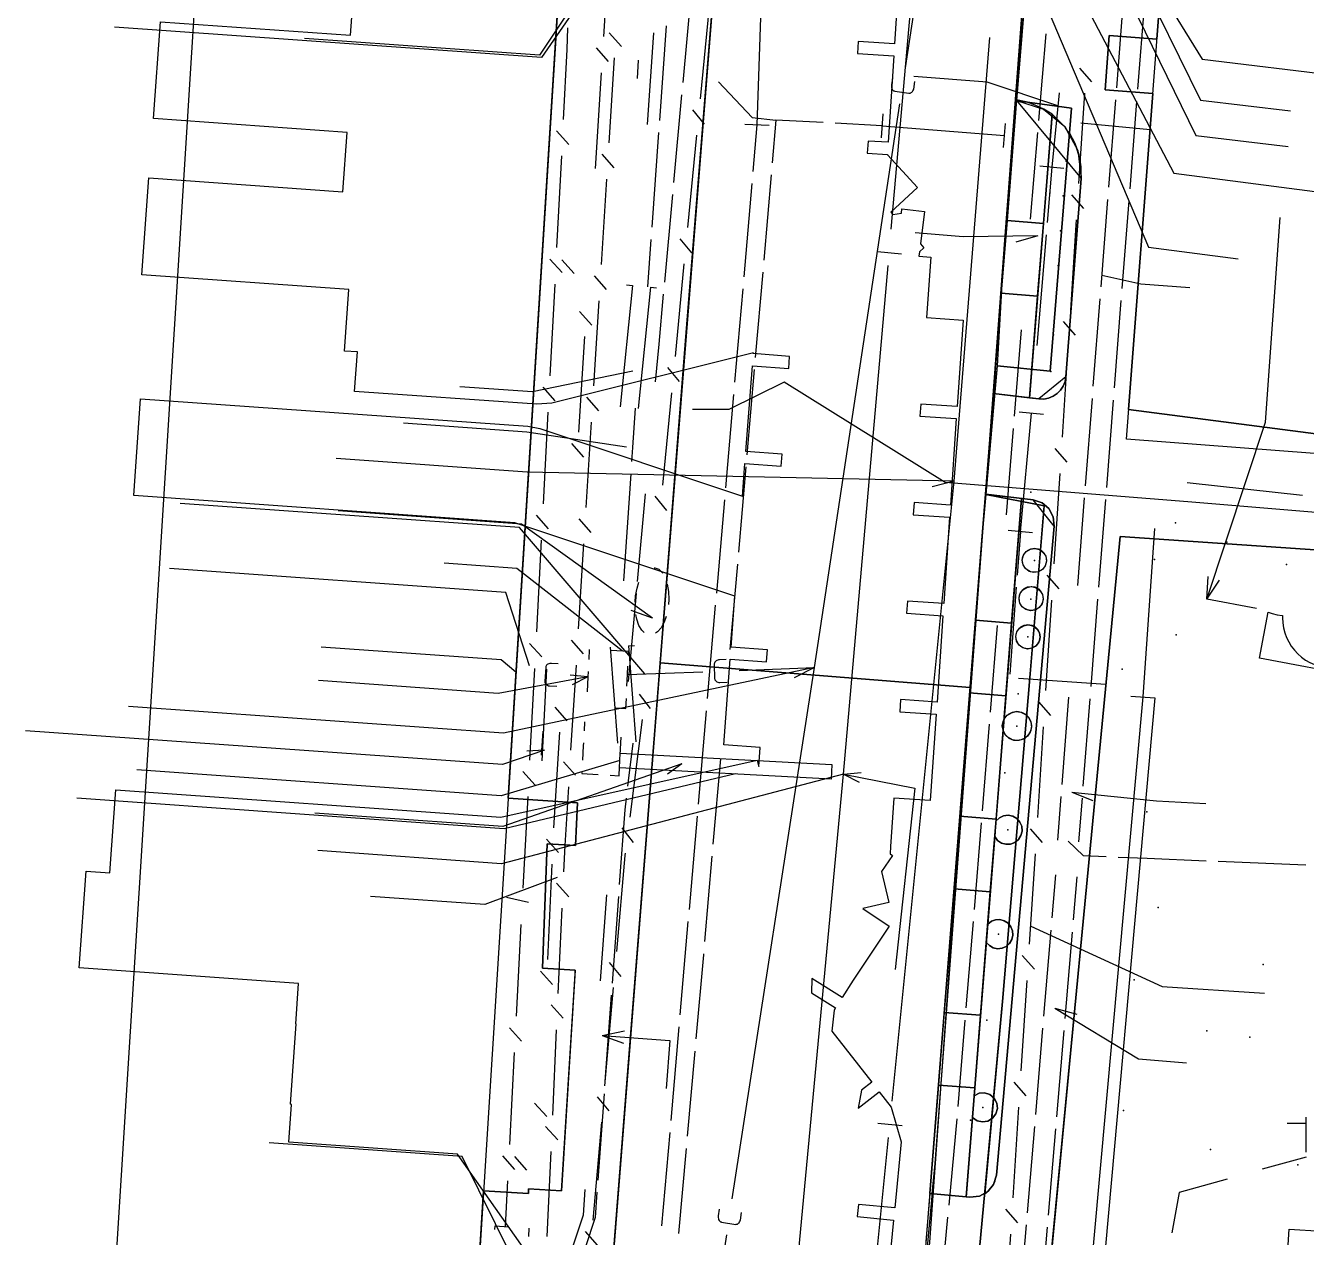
# Model space of a CAD drawing. Header units: metres. Extents: x 4550 to 4731, y 10605 to 11772.
# Drawn here: x 4596.5 to 4649.2, y 10857.4 to 10907.3 of the extents above; entities that cross this region are included whole.
import ezdxf

# ---------------------------------------------------------------- set-up
doc = ezdxf.new("R2010")
doc.units = ezdxf.units.M
for name, color, linetype in [('BOUNDARY', 7, 'Continuous'), ('BUILDING', 7, 'Continuous'), ('BUSH', 7, 'Continuous'), ('CURB', 7, 'Continuous'), ('ELECTR_CABLE', 7, 'Continuous'), ('ELECTR_CABLE_COMM', 7, 'Continuous'), ('GAS', 7, 'Continuous'), ('GRASS', 7, 'Continuous'), ('GROUND', 7, 'Continuous'), ('LAMP', 7, 'Continuous'), ('ROAD', 7, 'Continuous'), ('SEWER', 7, 'Continuous'), ('SIDEWALK_PATH', 7, 'Continuous'), ('TREE', 7, 'Continuous'), ('WATER_PIPELINE', 7, 'Continuous')]:
    doc.layers.add(name, color=color, linetype=linetype)

msp = doc.modelspace()

# ---------------------------------------------------------------- linework, layer by layer
at = {"layer": 'BOUNDARY'}
for points in [[(4615.004, 10853.29), (4615.38, 10859.285), (4617.225, 10859.17), (4617.225, 10859.369), (4618.586, 10859.284), (4619.146, 10868.214), (4619.146, 10868.363), (4617.801, 10868.451), (4617.994, 10873.577), (4619.158, 10873.504), (4619.249, 10875.265), (4616.393, 10875.447), (4618.937, 10916.02)], [(4643.475, 10911.683), (4643.096, 10906.712), (4641.136, 10906.862), (4640.965, 10904.624), (4642.925, 10904.474), (4641.931, 10891.453), (4664.857, 10888.487), (4664.833, 10884.63), (4641.584, 10886.228), (4638.195, 10850.949)]]:
    msp.add_lwpolyline(points, dxfattribs=at)
at = {"layer": 'BUILDING'}
for points in [[(4644.696, 10927.674), (4664.641, 10926.152), (4664.625, 10925.983), (4664.368, 10922.613), (4664.278, 10921.898), (4664.257, 10921.161), (4664.154, 10919.826), (4664.061, 10919.101), (4664.04, 10918.321), (4663.936, 10916.958), (4663.84, 10916.198), (4663.82, 10915.431), (4663.727, 10914.215), (4663.644, 10913.556), (4663.626, 10912.892), (4663.517, 10911.465), (4663.435, 10910.815), (4663.417, 10910.16), (4663.318, 10908.853), (4666.58, 10908.431), (4665.055, 10888.461), (4641.838, 10890.233)], [(4618.989, 10916.853), (4615.004, 10853.29), (4600.118, 10854.223), (4604.103, 10917.787)]]:
    msp.add_lwpolyline(points, close=True, dxfattribs=at)
at = {"layer": 'BUSH'}
for p in [(4639.359, 10901.682), (4639.241, 10900.253), (4639.124, 10898.824), (4639.032, 10897.392), (4638.941, 10895.959), (4638.843, 10894.53), (4638.725, 10893.03), (4638.051, 10885.241), (4637.908, 10883.642), (4637.785, 10882.092)]:
    msp.add_point(p, dxfattribs=at)
at = {"layer": 'CURB'}
for points in [[(4636.363, 10892.121), (4637.32, 10904.181), (4637.613, 10907.868), (4639.208, 10927.978)], [(4620.315, 10851.514), (4624.995, 10910.539)], [(4637.32, 10904.181), (4639.982, 10900.968)], [(4638.778, 10903.597), (4637.853, 10891.931)], [(4639.982, 10900.968), (4639.35, 10892.812)], [(4639.35, 10892.812), (4638.234, 10891.896)], [(4636.034, 10887.966), (4636.363, 10892.121)], [(4633.749, 10859.168), (4636.034, 10887.966)], [(4637.996, 10887.739), (4636.034, 10887.975)], [(4637.524, 10887.785), (4635.242, 10859.024)], [(4638.873, 10886.658), (4637.996, 10887.739)], [(4636.487, 10859.928), (4638.873, 10886.658)], [(4633.749, 10859.168), (4635.402, 10859.021)]]:
    msp.add_lwpolyline(points, dxfattribs=at)
at = {"layer": 'ELECTR_CABLE'}
for points in [[(4642.245, 10909.591), (4644.894, 10904.197), (4648.59, 10903.754)], [(4626.837, 10909.219), (4626.63, 10903.19)], [(4623.592, 10904.922), (4623.924, 10908.533)], [(4638.622, 10907.895), (4642.75, 10898.147), (4646.442, 10897.663)], [(4641.707, 10908.314), (4641.426, 10904.713)], [(4642.579, 10908.248), (4642.297, 10904.646)], [(4622.377, 10906.973), (4622.108, 10903.204)], [(4622.899, 10907.263), (4622.62, 10903.363)], [(4638.239, 10903.366), (4638.54, 10906.928)], [(4621.713, 10905.095), (4621.759, 10905.843)], [(4625.046, 10904.961), (4626.432, 10903.485), (4627.415, 10903.38)], [(4639.022, 10903.964), (4636.111, 10904.935), (4633.087, 10905.175)], [(4623.215, 10900.812), (4623.547, 10904.424)], [(4639.076, 10904.505), (4638.772, 10901.442)], [(4641.387, 10904.215), (4641.105, 10900.614)], [(4642.258, 10904.148), (4641.977, 10900.546)], [(4631.754, 10902.644), (4631.832, 10903.64)], [(4626.13, 10903.207), (4627.13, 10903.173)], [(4626.63, 10903.19), (4626.464, 10901.268)], [(4627.415, 10903.38), (4627.262, 10901.624)], [(4629.354, 10903.275), (4627.415, 10903.38)], [(4631.793, 10903.142), (4629.854, 10903.247)], [(4631.793, 10903.142), (4636.818, 10902.745)], [(4636.779, 10902.247), (4636.857, 10903.243)], [(4639.958, 10903.267), (4642.812, 10902.987)], [(4622.585, 10902.865), (4622.306, 10898.966)], [(4637.896, 10899.305), (4638.197, 10902.868)], [(4627.219, 10901.126), (4626.914, 10897.614)], [(4638.274, 10901.491), (4639.27, 10901.393)], [(4638.772, 10901.442), (4638.582, 10899.157)], [(4626.421, 10900.77), (4626.088, 10896.925)], [(4622.838, 10896.702), (4623.169, 10900.314)], [(4641.066, 10900.115), (4640.785, 10896.514)], [(4641.938, 10900.048), (4641.656, 10896.447)], [(4645.155, 10883.648), (4647.571, 10890.944), (4648.168, 10899.361)], [(4622.27, 10898.467), (4622.13, 10896.517)], [(4638.193, 10898.608), (4635.12, 10898.577), (4633.143, 10898.739)], [(4638.193, 10898.608), (4637.295, 10898.349)], [(4638.54, 10898.659), (4638.16, 10894.089)], [(4626.87, 10897.116), (4626.565, 10893.605)], [(4640.822, 10896.987), (4642.436, 10896.637), (4644.457, 10896.48)], [(4621.508, 10896.573), (4621, 10891.573)], [(4621.259, 10896.598), (4621.508, 10896.573)], [(4622.254, 10896.497), (4621.746, 10891.497)], [(4622.254, 10896.497), (4622.503, 10896.472)], [(4626.045, 10896.427), (4625.713, 10892.582)], [(4622.462, 10892.593), (4622.604, 10894.156), (4622.792, 10896.205)], [(4640.746, 10896.015), (4640.464, 10892.414)], [(4641.617, 10895.948), (4641.335, 10892.347)], [(4637.231, 10891.182), (4637.521, 10894.745)], [(4626.522, 10893.106), (4626.217, 10889.595)], [(4621.525, 10893.034), (4617.389, 10892.187), (4614.405, 10892.4)], [(4627.759, 10892.581), (4625.479, 10891.454), (4623.982, 10891.454)], [(4665.311, 10885.917), (4644.375, 10887.651), (4634.38, 10888.46), (4627.759, 10892.581)], [(4625.67, 10892.084), (4625.337, 10888.24)], [(4621.622, 10891.518), (4621.512, 10889.892), (4621.472, 10889.315)], [(4640.425, 10891.916), (4640.143, 10888.315)], [(4641.296, 10891.848), (4641.015, 10888.247)], [(4638.426, 10891.26), (4637.43, 10891.352)], [(4637.478, 10886.427), (4637.928, 10891.306)], [(4621.262, 10889.909), (4617.155, 10890.531), (4612.086, 10890.892)], [(4636.901, 10887.12), (4637.191, 10890.684)], [(4626.173, 10889.097), (4625.868, 10885.585)], [(4621.438, 10888.816), (4621.138, 10884.41)], [(4644.34, 10888.46), (4644.467, 10888.446), (4649.093, 10887.936)], [(4621.715, 10884.373), (4622.043, 10887.985)], [(4640.104, 10887.816), (4639.823, 10884.215)], [(4625.294, 10887.741), (4624.962, 10883.897)], [(4640.976, 10887.748), (4640.694, 10884.147)], [(4637.976, 10886.381), (4636.98, 10886.473)], [(4637.478, 10886.427), (4637.346, 10884.636)], [(4642.999, 10886.556), (4642.515, 10879.622)], [(4621.079, 10881.526), (4616.748, 10884.914), (4613.764, 10885.126)], [(4625.825, 10885.087), (4625.519, 10881.575)], [(4637.309, 10884.137), (4637.046, 10880.554)], [(4645.155, 10883.648), (4645.201, 10884.581)], [(4645.155, 10883.648), (4645.676, 10884.424)], [(4621.341, 10880.263), (4621.669, 10883.875)], [(4640.655, 10883.649), (4640.374, 10880.047)], [(4647.193, 10883.269), (4645.155, 10883.648)], [(4624.919, 10883.399), (4624.587, 10879.554)], [(4636.241, 10878.997), (4636.531, 10882.56)], [(4620.595, 10881.665), (4620.897, 10877.72)], [(4621.343, 10881.723), (4621.592, 10881.742)], [(4621.343, 10881.723), (4621.645, 10877.778)], [(4637.404, 10880.398), (4640.988, 10880.149)], [(4642.515, 10879.622), (4639.995, 10851.702), (4638.421, 10834.257), (4637.808, 10827.466)], [(4643.013, 10879.578), (4640.493, 10851.657), (4638.919, 10834.212), (4638.306, 10827.422)], [(4639.463, 10879.617), (4639.182, 10876.016)], [(4640.335, 10879.549), (4640.053, 10875.947)], [(4642.016, 10879.657), (4643.014, 10879.587)], [(4624.543, 10879.056), (4624.211, 10875.211)], [(4635.911, 10874.935), (4636.201, 10878.498)], [(4621.519, 10877.719), (4621.306, 10875.948)], [(4625.127, 10877.067), (4624.822, 10873.555)], [(4639.594, 10875.697), (4643.083, 10875.344), (4645.107, 10875.227)], [(4639.594, 10875.697), (4640.465, 10875.358)], [(4621.246, 10875.451), (4621.188, 10874.973), (4620.965, 10871.895)], [(4639.143, 10875.517), (4639.002, 10873.716)], [(4640.014, 10875.449), (4639.873, 10873.648)], [(4624.168, 10874.713), (4623.836, 10870.869)], [(4635.581, 10870.873), (4635.87, 10874.436)], [(4639.438, 10873.682), (4640.067, 10873.085), (4641.006, 10873.046)], [(4624.779, 10873.057), (4624.474, 10869.546)], [(4641.505, 10873.025), (4642.69, 10872.975), (4645.117, 10872.874)], [(4645.616, 10872.853), (4649.227, 10872.702)], [(4638.923, 10872.292), (4638.774, 10870.518)], [(4639.793, 10872.212), (4639.644, 10870.435)], [(4620.433, 10871.473), (4620.175, 10867.926)], [(4620.928, 10871.396), (4620.67, 10867.838)], [(4623.793, 10870.37), (4623.46, 10866.526)], [(4635.251, 10866.811), (4635.54, 10870.375)], [(4638.732, 10870.02), (4638.434, 10866.472)], [(4639.602, 10869.937), (4639.303, 10866.383)], [(4624.43, 10869.047), (4624.426, 10868.999), (4624.119, 10865.536)], [(4620.634, 10867.339), (4620.376, 10863.78)], [(4638.901, 10866.809), (4642.344, 10864.715), (4644.308, 10864.551)], [(4638.901, 10866.809), (4639.799, 10866.555)], [(4634.921, 10862.75), (4635.21, 10866.313)], [(4620.263, 10865.683), (4621.179, 10865.865)], [(4620.263, 10865.683), (4623.046, 10865.474), (4622.899, 10863.489)], [(4620.263, 10865.683), (4621.142, 10865.367)], [(4623.417, 10866.028), (4623.085, 10862.183)], [(4638.392, 10865.973), (4638.094, 10862.425)], [(4639.261, 10865.884), (4638.963, 10862.331)], [(4624.075, 10865.038), (4623.763, 10861.527)], [(4620.339, 10863.282), (4620.081, 10859.723)], [(4634.541, 10858.692), (4634.875, 10862.252)], [(4649.242, 10862.057), (4648.454, 10862.057)], [(4649.242, 10860.871), (4649.242, 10862.31)], [(4623.042, 10861.685), (4622.709, 10857.84)], [(4638.052, 10861.927), (4637.754, 10858.379)], [(4638.921, 10861.832), (4638.622, 10858.278)], [(4623.719, 10861.029), (4623.408, 10857.518)], [(4649.238, 10860.671), (4647.434, 10860.168)], [(4619.552, 10859.335), (4619.475, 10858.277), (4619.075, 10857.078), (4618.765, 10855.886)], [(4645.989, 10859.764), (4644.007, 10859.211), (4643.711, 10857.55)], [(4620.045, 10859.224), (4619.969, 10858.179), (4619.555, 10856.936), (4619.25, 10855.765)], [(4634.16, 10854.635), (4634.494, 10858.194)], [(4637.712, 10857.88), (4637.414, 10854.332)], [(4638.58, 10857.78), (4638.282, 10854.226)], [(4648.501, 10857.057), (4648.54, 10857.695), (4652.533, 10857.451), (4652.265, 10853.07)]]:
    msp.add_lwpolyline(points, dxfattribs=at)
msp.add_lwpolyline([(4647.673, 10883.113), (4647.846, 10883.054), (4648.046, 10883.006), (4648.25, 10882.978), (4648.264, 10882.978), (4648.26, 10882.875), (4648.273, 10882.67), (4648.306, 10882.466), (4648.358, 10882.267), (4648.43, 10882.074), (4648.521, 10881.888), (4648.629, 10881.713), (4648.754, 10881.549), (4648.894, 10881.398), (4649.048, 10881.262), (4649.215, 10881.141), (4649.394, 10881.037), (4649.581, 10880.951), (4649.776, 10880.884), (4649.976, 10880.837), (4651.416, 10880.569), (4651.394, 10880.454), (4647.319, 10881.212)], close=True, dxfattribs=at)
at = {"layer": 'ELECTR_CABLE_COMM'}
for points in [[(4620.557, 10910.755), (4620.31, 10906.822)], [(4624.304, 10904.253), (4624.674, 10908.064)], [(4642.013, 10908.256), (4644.696, 10902.744), (4648.494, 10902.288)], [(4618.676, 10903.402), (4618.827, 10906.28), (4618.854, 10907.181)], [(4620.555, 10906.973), (4621.051, 10906.41)], [(4620.015, 10906.354), (4620.511, 10905.792)], [(4620.756, 10905.943), (4620.536, 10902.437)], [(4620.216, 10905.325), (4619.969, 10901.391)], [(4640.423, 10904.959), (4639.928, 10905.522)], [(4639.885, 10900.767), (4640.127, 10904.492)], [(4624.47, 10903.217), (4623.993, 10903.796)], [(4618.887, 10902.374), (4618.386, 10902.931)], [(4623.788, 10898.949), (4624.159, 10902.76)], [(4618.398, 10898.125), (4618.597, 10901.904)], [(4620.241, 10901.97), (4620.736, 10901.408)], [(4620.442, 10900.94), (4620.221, 10897.434)], [(4640.084, 10899.737), (4639.589, 10900.3)], [(4639.546, 10895.546), (4639.788, 10899.27)], [(4623.954, 10897.913), (4623.478, 10898.492)], [(4618.61, 10897.098), (4618.108, 10897.655)], [(4619.109, 10897.066), (4618.607, 10897.623)], [(4623.273, 10893.645), (4623.643, 10897.456)], [(4619.926, 10896.967), (4620.422, 10896.405)], [(4618.121, 10892.849), (4618.32, 10896.628)], [(4620.127, 10895.937), (4619.907, 10892.431)], [(4619.333, 10895.493), (4619.829, 10894.93)], [(4639.745, 10894.516), (4639.251, 10895.079)], [(4619.534, 10894.463), (4619.287, 10890.529)], [(4639.208, 10890.324), (4639.449, 10894.049)], [(4623.438, 10892.609), (4622.962, 10893.188)], [(4618.332, 10891.822), (4617.831, 10892.379)], [(4622.757, 10888.341), (4623.128, 10892.152)], [(4619.612, 10891.964), (4620.108, 10891.402)], [(4617.843, 10887.573), (4618.042, 10891.351)], [(4619.813, 10890.934), (4619.593, 10887.428)], [(4618.992, 10890.062), (4619.487, 10889.5)], [(4639.406, 10889.294), (4638.912, 10889.858)], [(4638.869, 10885.103), (4639.11, 10888.827)], [(4622.923, 10887.305), (4622.447, 10887.884)], [(4622.337, 10882.862), (4616.94, 10886.743), (4609.392, 10887.291)], [(4618.055, 10886.546), (4617.553, 10887.103)], [(4619.298, 10886.961), (4619.794, 10886.399)], [(4617.566, 10882.297), (4617.765, 10886.075)], [(4619.499, 10885.931), (4619.279, 10882.425)], [(4622.4, 10884.945), (4622.427, 10884.943), (4622.587, 10884.879), (4622.732, 10884.74), (4622.743, 10884.722)], [(4639.067, 10884.073), (4638.573, 10884.636)], [(4621.616, 10883.519), (4621.634, 10883.784), (4621.696, 10884.103), (4621.777, 10884.342)], [(4622.942, 10884.266), (4622.994, 10883.967), (4623.008, 10883.64), (4622.991, 10883.43)], [(4638.53, 10879.881), (4638.772, 10883.606)], [(4622.337, 10882.862), (4621.46, 10883.184)], [(4621.996, 10882.276), (4621.898, 10882.365), (4621.776, 10882.567), (4621.684, 10882.826), (4621.647, 10883.022)], [(4622.898, 10882.94), (4622.816, 10882.707), (4622.687, 10882.472), (4622.537, 10882.298), (4622.454, 10882.247)], [(4617.777, 10881.27), (4617.276, 10881.827)], [(4618.984, 10881.958), (4619.479, 10881.396)], [(4617.289, 10877.021), (4617.487, 10880.799)], [(4617.788, 10876.989), (4617.986, 10880.767)], [(4619.184, 10880.928), (4618.964, 10877.423)], [(4622.251, 10879.145), (4621.792, 10879.738)], [(4638.729, 10878.851), (4638.234, 10879.415)], [(4618.309, 10879.2), (4618.805, 10878.638)], [(4621.414, 10874.673), (4621.927, 10878.697)], [(4638.191, 10874.66), (4638.433, 10878.385)], [(4618.51, 10878.171), (4618.263, 10874.237)], [(4618.669, 10876.955), (4619.165, 10876.393)], [(4617.5, 10875.993), (4616.998, 10876.551)], [(4618.87, 10875.925), (4618.718, 10873.497), (4618.669, 10872.419)], [(4617.011, 10871.745), (4617.21, 10875.523)], [(4621.549, 10873.632), (4621.09, 10874.225)], [(4638.39, 10873.63), (4637.895, 10874.193)], [(4617.964, 10873.765), (4618.47, 10873.212)], [(4620.864, 10869.144), (4621.212, 10873.088), (4621.224, 10873.185)], [(4637.852, 10869.439), (4638.094, 10873.163)], [(4618.183, 10872.739), (4618.004, 10868.802)], [(4618.408, 10872.185), (4615.437, 10871.073), (4610.724, 10871.408)], [(4618.382, 10871.946), (4618.888, 10871.393)], [(4617.23, 10871.153), (4616.32, 10871.363)], [(4618.601, 10870.92), (4618.442, 10867.411)], [(4616.734, 10866.469), (4616.932, 10870.247)], [(4637.9, 10870.175), (4643.311, 10867.699), (4647.52, 10867.419)], [(4638.051, 10868.408), (4637.556, 10868.972)], [(4617.718, 10868.329), (4618.223, 10867.776)], [(4621.039, 10868.109), (4620.558, 10868.684)], [(4637.513, 10864.217), (4637.755, 10867.942)], [(4620.376, 10863.608), (4620.732, 10867.649)], [(4618.155, 10866.938), (4618.661, 10866.385)], [(4616.945, 10865.441), (4616.444, 10865.998)], [(4618.374, 10865.912), (4618.215, 10862.403)], [(4616.456, 10861.193), (4616.655, 10864.971)], [(4637.712, 10863.187), (4637.217, 10863.75)], [(4620.551, 10862.574), (4620.07, 10863.148)], [(4617.471, 10862.894), (4617.977, 10862.34)], [(4637.174, 10858.996), (4637.416, 10862.72)], [(4619.888, 10858.072), (4620.244, 10862.114)], [(4617.928, 10861.931), (4618.434, 10861.377)], [(4616.55, 10856.529), (4614.495, 10860.689), (4606.558, 10861.253)], [(4618.147, 10860.905), (4617.988, 10857.396)], [(4616.668, 10860.165), (4616.166, 10860.722)], [(4617.167, 10860.133), (4616.665, 10860.69)], [(4616.278, 10857.806), (4616.377, 10859.695)], [(4637.373, 10857.966), (4636.879, 10858.529)], [(4615.844, 10857.683), (4615.851, 10857.833), (4616.4, 10857.798)], [(4617.249, 10857.744), (4617.226, 10857.394)], [(4620.063, 10857.038), (4619.581, 10857.612)], [(4636.836, 10853.774), (4637.077, 10857.499)]]:
    msp.add_lwpolyline(points, dxfattribs=at)
at = {"layer": 'GAS'}
for points in [[(4623.689, 10847.448), (4614.303, 10860.794), (4607.362, 10861.288), (4607.473, 10862.84), (4607.428, 10862.843), (4607.663, 10866.154), (4607.648, 10866.155), (4607.767, 10867.819), (4598.732, 10868.462), (4599.016, 10872.452), (4599.995, 10872.382), (4600.238, 10875.796), (4616.095, 10874.668), (4626.646, 10877.013), (4626.704, 10876.752), (4626.762, 10877.54), (4625.266, 10877.651), (4625.528, 10881.179), (4627.024, 10881.068), (4627.049, 10881.405), (4627.061, 10881.567), (4625.565, 10881.678), (4625.72, 10883.776), (4616.665, 10886.798), (4600.977, 10887.914), (4601.261, 10891.904), (4617.201, 10890.77), (4617.692, 10890.672), (4626.032, 10887.889), (4626.135, 10889.236), (4627.63, 10889.122), (4627.669, 10889.62), (4626.173, 10889.735), (4626.443, 10893.262), (4627.939, 10893.147), (4627.977, 10893.646), (4626.482, 10893.761), (4626.484, 10893.79), (4618.193, 10891.727), (4617.568, 10891.673), (4610.069, 10892.207), (4610.185, 10893.83), (4609.649, 10893.868), (4609.829, 10896.401), (4601.31, 10897.007), (4601.594, 10900.997), (4609.592, 10900.428), (4609.766, 10902.874), (4601.799, 10903.441), (4602.083, 10907.431), (4609.907, 10906.874), (4610.144, 10910.206)], [(4632.523, 10910.082), (4632.295, 10906.523), (4630.798, 10906.619), (4630.766, 10906.12), (4632.263, 10906.024), (4632.034, 10902.464), (4631.215, 10902.517), (4631.173, 10902.019), (4632.002, 10901.965), (4632.001, 10901.942), (4633.241, 10900.609), (4632.143, 10899.587), (4632.228, 10899.496), (4632.576, 10899.548), (4632.598, 10899.73), (4633.525, 10899.615), (4633.36, 10898.278), (4633.505, 10898.123), (4633.319, 10897.95), (4633.297, 10897.77), (4633.788, 10897.736), (4633.618, 10895.242), (4635.115, 10895.14), (4634.873, 10891.582), (4633.376, 10891.684), (4633.342, 10891.185), (4634.839, 10891.083), (4634.596, 10887.524), (4633.1, 10887.626), (4633.066, 10887.127), (4634.562, 10887.025), (4634.32, 10883.467), (4632.824, 10883.569), (4632.79, 10883.07), (4634.286, 10882.968), (4634.044, 10879.409), (4632.547, 10879.511), (4632.513, 10879.012), (4634.01, 10878.91), (4633.768, 10875.352), (4632.271, 10875.454), (4632.135, 10873.458), (4632.115, 10873.156), (4632.207, 10873.095), (4631.765, 10872.43), (4632.06, 10871.152), (4630.987, 10870.904), (4632.071, 10870.182), (4630.587, 10867.951), (4630.135, 10867.239), (4628.892, 10868.027), (4628.882, 10867.441), (4629.868, 10866.816), (4629.808, 10866.722), (4629.713, 10865.853), (4631.355, 10863.749), (4630.936, 10863.423), (4630.799, 10862.682), (4631.662, 10863.355), (4632.157, 10862.72), (4632.57, 10861.296), (4632.304, 10858.576), (4630.811, 10858.722), (4630.762, 10858.224), (4632.255, 10858.078), (4631.91, 10854.557)]]:
    msp.add_lwpolyline(points, dxfattribs=at)
at = {"layer": 'GRASS'}
for points in [[(4639.576, 10903.868), (4637.265, 10904.19), (4636.799, 10898.077), (4636.515, 10893.263), (4638.704, 10893.032)], [(4637.323, 10904.218), (4636.928, 10899.238), (4638.423, 10899.119), (4638.78, 10903.617), (4638.442, 10903.825), (4638.084, 10903.996), (4637.71, 10904.127)], [(4639.994, 10900.972), (4639.946, 10901.732), (4639.718, 10902.446), (4639.325, 10903.085), (4638.78, 10903.617), (4637.854, 10891.942), (4638.234, 10891.896), (4638.436, 10891.892), (4638.632, 10891.929), (4638.818, 10892.003), (4638.986, 10892.115), (4639.129, 10892.258), (4639.239, 10892.425), (4639.313, 10892.61), (4639.35, 10892.809)], [(4639.982, 10900.968), (4639.979, 10901.464), (4639.895, 10901.951), (4639.733, 10902.417), (4639.495, 10902.852), (4638.704, 10893.032), (4636.515, 10893.263), (4636.414, 10892.114), (4638.234, 10891.896), (4638.436, 10891.892), (4638.633, 10891.929), (4638.819, 10892.004), (4638.987, 10892.116), (4639.13, 10892.259), (4639.24, 10892.427), (4639.314, 10892.613), (4639.35, 10892.812)], [(4638.186, 10896.129), (4638.423, 10899.119), (4636.928, 10899.238), (4636.691, 10896.247)], [(4636.363, 10892.121), (4637.854, 10891.942), (4638.186, 10896.129), (4636.691, 10896.247)], [(4638.455, 10887.487), (4636.051, 10887.962), (4635.853, 10885.701), (4634.924, 10873.814), (4633.729, 10857.162), (4632.881, 10847.743), (4632.433, 10843.631), (4631.21, 10834.691), (4630.962, 10833.012), (4633.3, 10832.699), (4634.699, 10846.261), (4635.796, 10856.898), (4636.741, 10867.073), (4637.875, 10880.576)], [(4636.487, 10859.928), (4638.873, 10886.658), (4638.832, 10887.045), (4638.654, 10887.376), (4638.366, 10887.619), (4637.996, 10887.739), (4637.525, 10887.796), (4636.803, 10878.701), (4636.93, 10878.864), (4637.1, 10878.972), (4637.296, 10879.017), (4637.501, 10878.994), (4637.686, 10878.903), (4637.826, 10878.759), (4637.911, 10878.576), (4637.93, 10878.371), (4637.879, 10878.171), (4637.767, 10878.004), (4637.605, 10877.884), (4637.408, 10877.823), (4637.202, 10877.833), (4637.016, 10877.909), (4636.865, 10878.042), (4636.765, 10878.222), (4636.471, 10874.508), (4636.611, 10874.643), (4636.783, 10874.724), (4636.972, 10874.747), (4637.163, 10874.709), (4637.331, 10874.611), (4637.457, 10874.469), (4637.532, 10874.294), (4637.548, 10874.1), (4637.501, 10873.911), (4637.4, 10873.75), (4637.253, 10873.63), (4637.071, 10873.56), (4636.877, 10873.552), (4636.694, 10873.605), (4636.537, 10873.712), (4636.42, 10873.867), (4636.134, 10870.267), (4636.281, 10870.38), (4636.452, 10870.442), (4636.634, 10870.45), (4636.813, 10870.401), (4636.969, 10870.3), (4637.084, 10870.16), (4637.153, 10869.991), (4637.167, 10869.806), (4637.123, 10869.625), (4637.03, 10869.469), (4636.894, 10869.349), (4636.724, 10869.274), (4636.539, 10869.254), (4636.361, 10869.29), (4636.202, 10869.378), (4636.074, 10869.513), (4635.573, 10863.199), (4635.782, 10863.298), (4636.005, 10863.311), (4636.218, 10863.242), (4636.395, 10863.094), (4636.504, 10862.891), (4636.528, 10862.668), (4636.469, 10862.453), (4636.33, 10862.269), (4636.131, 10862.151), (4635.91, 10862.116), (4635.692, 10862.165), (4635.502, 10862.295), (4635.243, 10859.033), (4635.402, 10859.021), (4635.797, 10859.064), (4636.132, 10859.249), (4636.374, 10859.547)], [(4636.034, 10887.975), (4635.622, 10882.779), (4637.117, 10882.661), (4637.525, 10887.796)], [(4638.873, 10886.658), (4638.832, 10887.045), (4638.654, 10887.376), (4638.366, 10887.619), (4637.996, 10887.739), (4636.052, 10887.973), (4638.455, 10887.487), (4637.875, 10880.576), (4636.741, 10867.073), (4636.006, 10859.159), (4636.193, 10859.304), (4636.338, 10859.486), (4636.438, 10859.697), (4636.487, 10859.928)], [(4638.548, 10885.219), (4638.5, 10885.027), (4638.387, 10884.874), (4638.224, 10884.774), (4638.029, 10884.744), (4637.837, 10884.791), (4637.684, 10884.905), (4637.585, 10885.067), (4637.554, 10885.262), (4637.602, 10885.454), (4637.715, 10885.607), (4637.878, 10885.707), (4638.073, 10885.738), (4638.265, 10885.69), (4638.418, 10885.576), (4638.517, 10885.414)], [(4638.55, 10885.248), (4638.524, 10885.093), (4638.453, 10884.957), (4638.343, 10884.848), (4638.203, 10884.777), (4638.047, 10884.754), (4637.895, 10884.779), (4637.759, 10884.85), (4637.648, 10884.962), (4637.577, 10885.103), (4637.555, 10885.255), (4637.579, 10885.407), (4637.651, 10885.546), (4637.764, 10885.657), (4637.901, 10885.726), (4638.053, 10885.749), (4638.209, 10885.724), (4638.348, 10885.651), (4638.456, 10885.541), (4638.526, 10885.404)], [(4638.415, 10883.648), (4638.369, 10883.456), (4638.256, 10883.302), (4638.094, 10883.201), (4637.899, 10883.169), (4637.707, 10883.216), (4637.553, 10883.328), (4637.453, 10883.49), (4637.421, 10883.685), (4637.467, 10883.877), (4637.58, 10884.031), (4637.742, 10884.132), (4637.937, 10884.164), (4638.129, 10884.117), (4638.283, 10884.005), (4638.384, 10883.843)], [(4638.417, 10883.674), (4638.391, 10883.519), (4638.32, 10883.382), (4638.211, 10883.274), (4638.07, 10883.203), (4637.914, 10883.18), (4637.763, 10883.205), (4637.626, 10883.276), (4637.515, 10883.388), (4637.445, 10883.528), (4637.422, 10883.681), (4637.446, 10883.832), (4637.519, 10883.972), (4637.631, 10884.083), (4637.768, 10884.151), (4637.92, 10884.175), (4638.076, 10884.15), (4638.216, 10884.077), (4638.323, 10883.967), (4638.393, 10883.83)], [(4635.385, 10879.789), (4636.88, 10879.67), (4637.117, 10882.661), (4635.622, 10882.779)], [(4638.282, 10882.077), (4638.237, 10881.884), (4638.126, 10881.73), (4637.964, 10881.628), (4637.77, 10881.595), (4637.577, 10881.64), (4637.423, 10881.752), (4637.321, 10881.913), (4637.288, 10882.108), (4637.333, 10882.3), (4637.445, 10882.455), (4637.606, 10882.556), (4637.801, 10882.589), (4637.993, 10882.544), (4638.148, 10882.433), (4638.25, 10882.271)], [(4638.284, 10882.1), (4638.258, 10881.945), (4638.187, 10881.808), (4638.078, 10881.7), (4637.937, 10881.629), (4637.781, 10881.606), (4637.63, 10881.631), (4637.493, 10881.701), (4637.382, 10881.813), (4637.312, 10881.954), (4637.289, 10882.106), (4637.314, 10882.258), (4637.386, 10882.398), (4637.498, 10882.509), (4637.636, 10882.577), (4637.788, 10882.601), (4637.943, 10882.575), (4638.083, 10882.503), (4638.191, 10882.393), (4638.26, 10882.256)], [(4635.385, 10879.789), (4634.981, 10874.705), (4636.477, 10874.586), (4636.88, 10879.67)], [(4637.933, 10878.425), (4637.902, 10878.238), (4637.817, 10878.074), (4637.685, 10877.943), (4637.515, 10877.857), (4637.327, 10877.829), (4637.144, 10877.86), (4636.979, 10877.945), (4636.846, 10878.08), (4636.761, 10878.25), (4636.733, 10878.433), (4636.763, 10878.616), (4636.85, 10878.785), (4636.985, 10878.918), (4637.152, 10879.001), (4637.335, 10879.029), (4637.522, 10878.999), (4637.691, 10878.911), (4637.821, 10878.779), (4637.904, 10878.613)], [(4634.981, 10874.705), (4634.744, 10871.714), (4636.239, 10871.595), (4636.477, 10874.586)], [(4636.47, 10874.508), (4636.42, 10873.867), (4636.537, 10873.712), (4636.694, 10873.605), (4636.877, 10873.552), (4637.071, 10873.56), (4637.253, 10873.63), (4637.4, 10873.75), (4637.501, 10873.911), (4637.548, 10874.1), (4637.532, 10874.294), (4637.457, 10874.469), (4637.331, 10874.611), (4637.162, 10874.709), (4636.972, 10874.747), (4636.783, 10874.724), (4636.611, 10874.643)], [(4634.744, 10871.714), (4634.341, 10866.63), (4635.836, 10866.511), (4636.239, 10871.595)], [(4636.074, 10869.513), (4636.202, 10869.378), (4636.361, 10869.29), (4636.539, 10869.254), (4636.724, 10869.274), (4636.894, 10869.349), (4637.03, 10869.469), (4637.123, 10869.625), (4637.167, 10869.806), (4637.153, 10869.991), (4637.084, 10870.16), (4636.969, 10870.3), (4636.813, 10870.401), (4636.634, 10870.45), (4636.452, 10870.442), (4636.281, 10870.38), (4636.134, 10870.267)], [(4634.341, 10866.63), (4634.103, 10863.639), (4635.599, 10863.521), (4635.836, 10866.511)], [(4633.749, 10859.168), (4635.243, 10859.033), (4635.599, 10863.521), (4634.103, 10863.639)], [(4635.573, 10863.198), (4635.501, 10862.296), (4635.692, 10862.165), (4635.91, 10862.116), (4636.131, 10862.15), (4636.33, 10862.269), (4636.469, 10862.453), (4636.528, 10862.668), (4636.504, 10862.891), (4636.395, 10863.094), (4636.218, 10863.242), (4636.005, 10863.311), (4635.782, 10863.297)]]:
    msp.add_lwpolyline(points, close=True, dxfattribs=at)
at = {"layer": 'GROUND'}
for points in [[(4636.363, 10892.121), (4637.32, 10904.183), (4638.432, 10903.832), (4639.301, 10903.113), (4639.488, 10902.774), (4638.704, 10893.032), (4636.515, 10893.263), (4636.414, 10892.114)], [(4633.848, 10859.159), (4633.962, 10860.411), (4636.044, 10887.974), (4636.052, 10887.973), (4636.051, 10887.962), (4638.455, 10887.487), (4637.875, 10880.576), (4636.741, 10867.073), (4636.008, 10859.181), (4635.797, 10859.064), (4635.402, 10859.021)]]:
    msp.add_lwpolyline(points, close=True, dxfattribs=at)
at = {"layer": 'LAMP'}
msp.add_point((4636.101, 10866.311), dxfattribs=at)
at = {"layer": 'ROAD'}
for points in [[(4624.995, 10910.539), (4622.655, 10881.027), (4635.403, 10880.015), (4639.36, 10929.888)], [(4624.995, 10910.539), (4624.006, 10898.198), (4623.073, 10886.448), (4620.315, 10851.514)], [(4632.433, 10843.631), (4633.962, 10860.411), (4637.574, 10908.237)], [(4632.714, 10846.054), (4635.403, 10880.015), (4622.655, 10881.027), (4620.315, 10851.514)]]:
    msp.add_lwpolyline(points, dxfattribs=at)
at = {"layer": 'SEWER'}
for points in [[(4632.744, 10905.535), (4636.267, 10928.755)], [(4632.164, 10898.889), (4634.005, 10919.839)], [(4634.005, 10919.839), (4643.792, 10901.198), (4651.283, 10900.215)], [(4632.211, 10905.099), (4632.169, 10904.825), (4632.166, 10904.786), (4632.168, 10904.755), (4632.173, 10904.713), (4632.186, 10904.674), (4632.202, 10904.644), (4632.228, 10904.614), (4632.256, 10904.589), (4632.283, 10904.578), (4632.309, 10904.569), (4632.888, 10904.482), (4632.913, 10904.482), (4632.935, 10904.486), (4632.962, 10904.496), (4632.982, 10904.509), (4633.008, 10904.528), (4633.033, 10904.55), (4633.051, 10904.58), (4633.074, 10904.623), (4633.084, 10904.658), (4633.13, 10904.965)], [(4628.995, 10880.832), (4632.518, 10904.052)], [(4631.596, 10897.964), (4632.583, 10897.877)], [(4630.191, 10876.445), (4632.032, 10897.395)], [(4622.014, 10880.571), (4616.856, 10886.594), (4602.886, 10887.588)], [(4617.276, 10880.901), (4616.297, 10883.923), (4602.448, 10884.909)], [(4616.702, 10880.638), (4616.1, 10881.147), (4608.693, 10881.674)], [(4619.726, 10881.575), (4619.707, 10881.162)], [(4621.343, 10881.385), (4621.349, 10881.499), (4620.638, 10881.532)], [(4618.456, 10880.986), (4618.179, 10881.004), (4618.14, 10881.004), (4618.11, 10880.999), (4618.068, 10880.99), (4618.03, 10880.974), (4618.001, 10880.956), (4617.974, 10880.928), (4617.952, 10880.897), (4617.943, 10880.87), (4617.937, 10880.843), (4617.899, 10880.259), (4617.902, 10880.233), (4617.907, 10880.212), (4617.919, 10880.186), (4617.934, 10880.167), (4617.956, 10880.143), (4617.979, 10880.12), (4618.011, 10880.104), (4618.055, 10880.085), (4618.092, 10880.079), (4618.401, 10880.059)], [(4625.372, 10881.158), (4625.094, 10881.147), (4625.055, 10881.144), (4625.026, 10881.136), (4624.985, 10881.123), (4624.949, 10881.103), (4624.922, 10881.081), (4624.898, 10881.051), (4624.879, 10881.018), (4624.873, 10880.99), (4624.869, 10880.962), (4624.891, 10880.378), (4624.897, 10880.353), (4624.904, 10880.332), (4624.919, 10880.308), (4624.936, 10880.29), (4624.959, 10880.268), (4624.985, 10880.248), (4625.018, 10880.236), (4625.065, 10880.221), (4625.101, 10880.218), (4625.411, 10880.23)], [(4628.995, 10880.832), (4616.202, 10878.134), (4600.765, 10879.232)], [(4619.673, 10880.445), (4615.982, 10879.766), (4608.58, 10880.292)], [(4619.673, 10880.445), (4618.949, 10880.515)], [(4619.673, 10880.445), (4619.021, 10880.122)], [(4619.684, 10880.663), (4619.673, 10880.445), (4619.645, 10879.838)], [(4621.282, 10880.061), (4621.304, 10880.544), (4621.32, 10880.886)], [(4621.304, 10880.544), (4624.4, 10880.66)], [(4625.616, 10858.954), (4628.995, 10880.832)], [(4625.899, 10880.716), (4628.995, 10880.832)], [(4628.995, 10880.832), (4628.166, 10880.402)], [(4620.827, 10879.169), (4621.239, 10879.15), (4621.259, 10879.562)], [(4619.54, 10878.593), (4619.52, 10878.232)], [(4617.892, 10877.423), (4616.158, 10876.835), (4596.529, 10878.232)], [(4617.823, 10878.214), (4617.753, 10877.226)], [(4621.003, 10877.238), (4621.043, 10877.96)], [(4617.892, 10877.423), (4617.165, 10877.388)], [(4619.492, 10877.733), (4619.485, 10877.613), (4619.452, 10877.011)], [(4621.006, 10877.302), (4629.716, 10876.836), (4629.684, 10876.237), (4620.974, 10876.703), (4621.006, 10877.302)], [(4620.99, 10877.002), (4616.102, 10875.552), (4601.1, 10876.619)], [(4623.54, 10876.866), (4616.175, 10874.287), (4608.434, 10874.838)], [(4620.595, 10876.398), (4620.956, 10876.378), (4620.976, 10876.739)], [(4623.54, 10876.866), (4622.945, 10876.446)], [(4625.748, 10876.448), (4616.221, 10874.195), (4598.637, 10875.446)], [(4630.191, 10876.445), (4616.118, 10872.754), (4608.561, 10873.292)], [(4619.424, 10876.511), (4619.422, 10876.463), (4620.095, 10876.426)], [(4628.275, 10855.959), (4630.191, 10876.445)], [(4630.191, 10876.445), (4630.916, 10876.507)], [(4630.191, 10876.445), (4633.131, 10875.87), (4632.323, 10868.394)], [(4630.191, 10876.445), (4630.84, 10876.114)], [(4625.083, 10858.52), (4625.04, 10858.245), (4625.037, 10858.206), (4625.039, 10858.176), (4625.044, 10858.133), (4625.056, 10858.094), (4625.073, 10858.064), (4625.098, 10858.034), (4625.127, 10858.009), (4625.153, 10857.998), (4625.18, 10857.989), (4625.758, 10857.9), (4625.783, 10857.901), (4625.805, 10857.904), (4625.832, 10857.914), (4625.852, 10857.927), (4625.879, 10857.946), (4625.903, 10857.968), (4625.921, 10857.998), (4625.944, 10858.041), (4625.954, 10858.076), (4626.002, 10858.382)], [(4622.009, 10835.593), (4625.387, 10857.471)]]:
    msp.add_lwpolyline(points, dxfattribs=at)
at = {"layer": 'SIDEWALK_PATH'}
for points in [[(4618.937, 10916.02), (4616.393, 10875.447), (4619.249, 10875.265), (4619.158, 10873.504), (4617.994, 10873.577), (4617.801, 10868.451), (4619.155, 10868.363), (4618.586, 10859.284), (4617.225, 10859.369), (4617.225, 10859.17), (4615.38, 10859.285), (4615.004, 10853.29)], [(4618.937, 10916.02), (4616.393, 10875.447), (4619.249, 10875.265), (4619.158, 10873.504), (4617.994, 10873.577), (4617.801, 10868.451), (4619.155, 10868.363), (4618.586, 10859.284), (4617.225, 10859.369), (4617.225, 10859.17), (4615.38, 10859.285), (4615.004, 10853.29)], [(4637.984, 10848.534), (4641.584, 10886.228), (4664.833, 10884.63), (4664.857, 10888.487), (4641.931, 10891.453), (4642.925, 10904.474), (4640.965, 10904.624), (4641.136, 10906.862), (4643.096, 10906.712), (4643.475, 10911.683)], [(4638.195, 10850.949), (4641.584, 10886.228), (4664.833, 10884.63), (4664.857, 10888.487), (4641.931, 10891.453), (4642.925, 10904.474), (4640.965, 10904.624), (4641.136, 10906.862), (4643.096, 10906.712), (4643.475, 10911.683)], [(4620.315, 10851.514), (4621.375, 10864.94), (4622.575, 10880.135), (4623.692, 10894.281), (4624.995, 10910.539)], [(4620.422, 10852.86), (4624.995, 10910.539)], [(4637.613, 10907.868), (4637.32, 10904.183), (4638.432, 10903.832), (4639.301, 10903.113), (4639.845, 10902.126), (4639.982, 10900.968), (4639.35, 10892.812), (4639.314, 10892.613), (4639.24, 10892.427), (4639.13, 10892.259), (4638.987, 10892.116), (4638.819, 10892.004), (4638.633, 10891.929), (4638.436, 10891.892), (4638.234, 10891.896), (4636.363, 10892.121), (4636.034, 10887.975), (4637.996, 10887.739), (4638.366, 10887.619), (4638.654, 10887.376), (4638.832, 10887.045), (4638.873, 10886.658), (4636.487, 10859.928), (4636.374, 10859.547), (4636.132, 10859.249), (4635.797, 10859.064), (4635.402, 10859.021), (4633.749, 10859.168), (4633.591, 10857.174)], [(4637.522, 10907.548), (4637.265, 10904.19), (4639.576, 10903.868), (4638.704, 10893.032), (4636.515, 10893.263), (4636.051, 10887.962), (4638.455, 10887.487), (4637.875, 10880.576), (4636.741, 10867.073), (4635.796, 10856.898)]]:
    msp.add_lwpolyline(points, dxfattribs=at)
at = {"layer": 'TREE'}
for p in [(4638.686, 10900.365), (4637.9, 10888.054), (4643.862, 10886.787), (4645.981, 10886.001), (4642.99, 10885.279), (4648.431, 10885.071), (4643.883, 10882.186), (4641.662, 10880.763), (4637.39, 10879.744), (4637.335, 10878.416), (4636.836, 10876.501), (4642.681, 10874.886), (4636.953, 10874.145), (4643.154, 10870.946), (4636.569, 10869.851), (4647.475, 10868.606), (4642.159, 10867.977), (4645.148, 10865.867), (4646.927, 10865.608), (4635.932, 10862.713), (4641.725, 10862.591), (4635.422, 10862.188), (4645.3, 10860.987), (4648.891, 10860.356)]:
    msp.add_point(p, dxfattribs=at)
at = {"layer": 'WATER_PIPELINE'}
for points in [[(4632.057, 10926.638), (4617.761, 10905.956), (4600.189, 10907.207)], [(4630.637, 10925.512), (4617.679, 10906.05), (4608.005, 10906.738)], [(4643.246, 10908.672), (4644.959, 10905.882), (4650.63, 10905.201)], [(4634.755, 10888.505), (4636.219, 10906.779)], [(4634.755, 10888.505), (4617.179, 10888.882), (4609.305, 10889.442)], [(4632.202, 10862.969), (4634.755, 10888.505)], [(4634.755, 10888.505), (4633.85, 10888.274)], [(4631.612, 10862.065), (4632.604, 10861.966)], [(4629.5, 10835.94), (4632.053, 10861.476)]]:
    msp.add_lwpolyline(points, dxfattribs=at)

doc.saveas('drawing.dxf')
